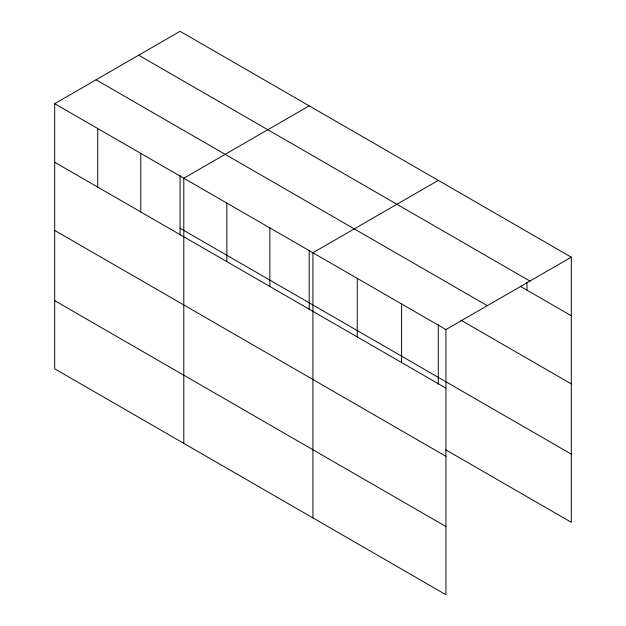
<?xml version="1.0" encoding="UTF-8"?>
<svg xmlns="http://www.w3.org/2000/svg" width="626" height="626" viewBox="0 0 626 626"><rect width="100%" height="100%" fill="white"/><g stroke="black" fill="none" stroke-linecap="round" stroke-linejoin="round"><path stroke-width="0.94" d="M54.689 103.689L445.931 329.566L445.931 594.7L54.689 368.824L54.689 103.689L180.069 31.3L571.311 257.176L571.311 522.311L445.814 449.859M309.181 105.841L183.801 178.23L183.801 443.365M438.286 180.382L312.906 252.763L312.906 517.898M445.931 329.566L571.311 257.176M138.698 55.19L529.932 281.066M520.276 286.285L571.311 315.747M96.068 79.799L487.302 305.676M460.877 320.16L571.311 383.91M180.069 228.271L571.311 454.147M54.689 162.251L445.931 388.136M54.689 230.423L445.931 456.299M54.689 300.652L445.931 526.536M526.967 282.342L526.967 290.151M438.286 324.675L438.286 384.168M401.587 303.962L401.587 362.532M357.25 278.367L357.25 336.937M309.181 250.134L309.181 309.627M269.876 227.919L269.876 286.489M226.839 203.074L226.839 261.645M180.069 175.593L180.069 235.086M140.764 153.378L140.764 211.948M97.726 128.533L97.726 187.104"/></g></svg>
